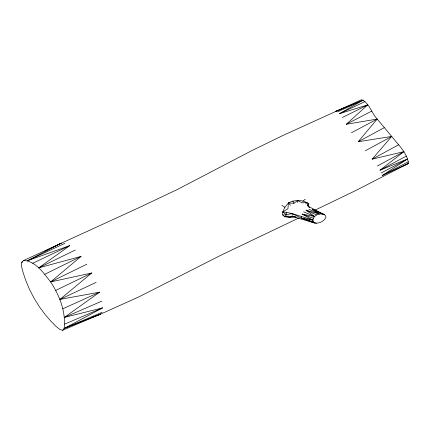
<?xml version="1.0" encoding="UTF-8"?>
<svg xmlns="http://www.w3.org/2000/svg" width="430" height="430" viewBox="0 0 430 430"><rect width="100%" height="100%" fill="white"/><g stroke="black" fill="none" stroke-linecap="round" stroke-linejoin="round"><path stroke-width="0.64" d="M282.752 211.979L286.461 212.345L286.525 214.742L284.73 216.715L291.906 216.57L293.652 217.155L288.906 217.397L284.73 216.715L282.687 215.016L282.752 211.979L284.88 207.276L288.444 202.933C294.507 199.627 303.257 199.579 308.815 203.836L308.315 206.319L307.525 205.363L306.891 202.234L302.156 202.895L297.705 200.606L293.851 203.304L288.444 202.933L287.917 208.738L282.752 211.979L286.525 214.742L292.024 213.543L312.895 220.069L313.255 221.767L314.416 222.966C318.759 223.896 323.973 221.466 325.929 217.462L325.714 215.935L324.451 214.672L308.068 206.282L309.632 207.62L307.525 205.363L308.815 203.836M62.619 330.288L64.124 328.466C66.091 312.019 59.56 295.485 50.627 281.929C43.656 273.2 35.894 261.15 23.65 260.483L21.5 262.515L21.543 266.697L23.193 272.813L25.854 280.672L29.53 289.487L34.239 298.485L39.592 307.058L45.225 314.599L50.761 321.022L55.825 326.23L59.937 329.541L62.619 330.288L100.873 314.013L138.976 296.824L221.041 255.162L299.033 217.902M312.895 220.069C313.561 214.946 320.081 212.554 324.451 214.672L312.255 209.308L319.248 213.968L306.01 210.162L314.567 216.467L302.15 214.102L312.895 220.069L301.752 218.225L292.024 213.543L286.461 212.345M305.794 203.917L306.891 202.234M314.647 210.324L356.013 190.404L408.5 163.405C407.038 152.462 398.105 144.749 391.73 136.428L358.168 141.755L377.207 119.072C371.515 113.3 369.461 102.861 361.533 99.712L282.402 135.719L252.018 150.532L177.198 189.582L138.111 208.066L23.65 260.483M403.141 166.012L408.5 163.405L382.173 175.531L407.42 159.062L379.964 170.215L403.915 151.656L372.144 159.165L391.73 136.428L377.207 119.072L346.3 124.248L367.704 104.904L339.566 113.649L363.151 100.126L335.765 111.338L346.118 107.065M95.293 316.131L100.873 314.013L64.124 328.466L102.684 307.848L64.285 317.442L99.669 292.153L59.926 299.409L91.789 272.98L50.627 281.929L81.06 256.42L38.711 267.863L69.741 245.637L27.552 260.693L61.28 243.106L50.428 248.4M302.795 201.095L305.289 199.235M365.349 150.753L391.73 136.428M372.144 159.165L398.658 144.765M358.168 141.755L384.226 127.688M377.395 165.98L403.915 151.656M379.964 170.215L406.388 156.058M351.514 132.73L377.207 119.072M381.125 173.01L407.42 159.062M382.173 175.531L408.344 161.761M346.3 124.248L371.735 111.112M342.371 117.497L367.704 104.904M44.801 274.254L81.06 256.42M50.627 281.929L86.693 264.262M21.5 262.515L22.704 261.929M45.005 251.045L49.224 248.986M38.711 267.863L75.277 250.024M395.401 169.78L396.594 169.2M55.782 290.379L91.789 272.98M32.766 263.246L69.741 245.637M339.566 113.649L365.027 101.55M59.926 299.409L96.169 282.354M27.552 260.693L64.919 243.31M337.491 111.875L363.151 100.126M62.726 308.821L99.669 292.153M64.285 317.442L101.948 301.081M64.715 324.086L102.684 307.848M64.124 328.466L102.211 312.234M92.192 317.308L94.052 316.598M288.906 217.397L291.906 216.57L296.141 217.053L293.706 216.784L314.416 222.966L301.752 218.225L301.489 216.398M284.73 216.715L288.288 216.096M282.687 215.016L286.525 214.742M301.752 218.225L313.255 221.767M310.041 221.181L316.41 223.294M307.348 220.353L314.416 222.966M302.15 214.102L313.325 218.241M320.162 212.909L324.451 214.672M303.677 211.856L314.567 216.467M306.01 210.162L316.647 214.925M308.939 209.238L319.248 213.968M312.255 209.308L322.07 213.952M281.876 205.341L284.88 207.276M288.444 202.933L290.513 205.277M292.825 200.966L293.851 203.304M292.024 213.543L292.196 215.586M297.705 200.606L297.78 202.589"/></g></svg>
